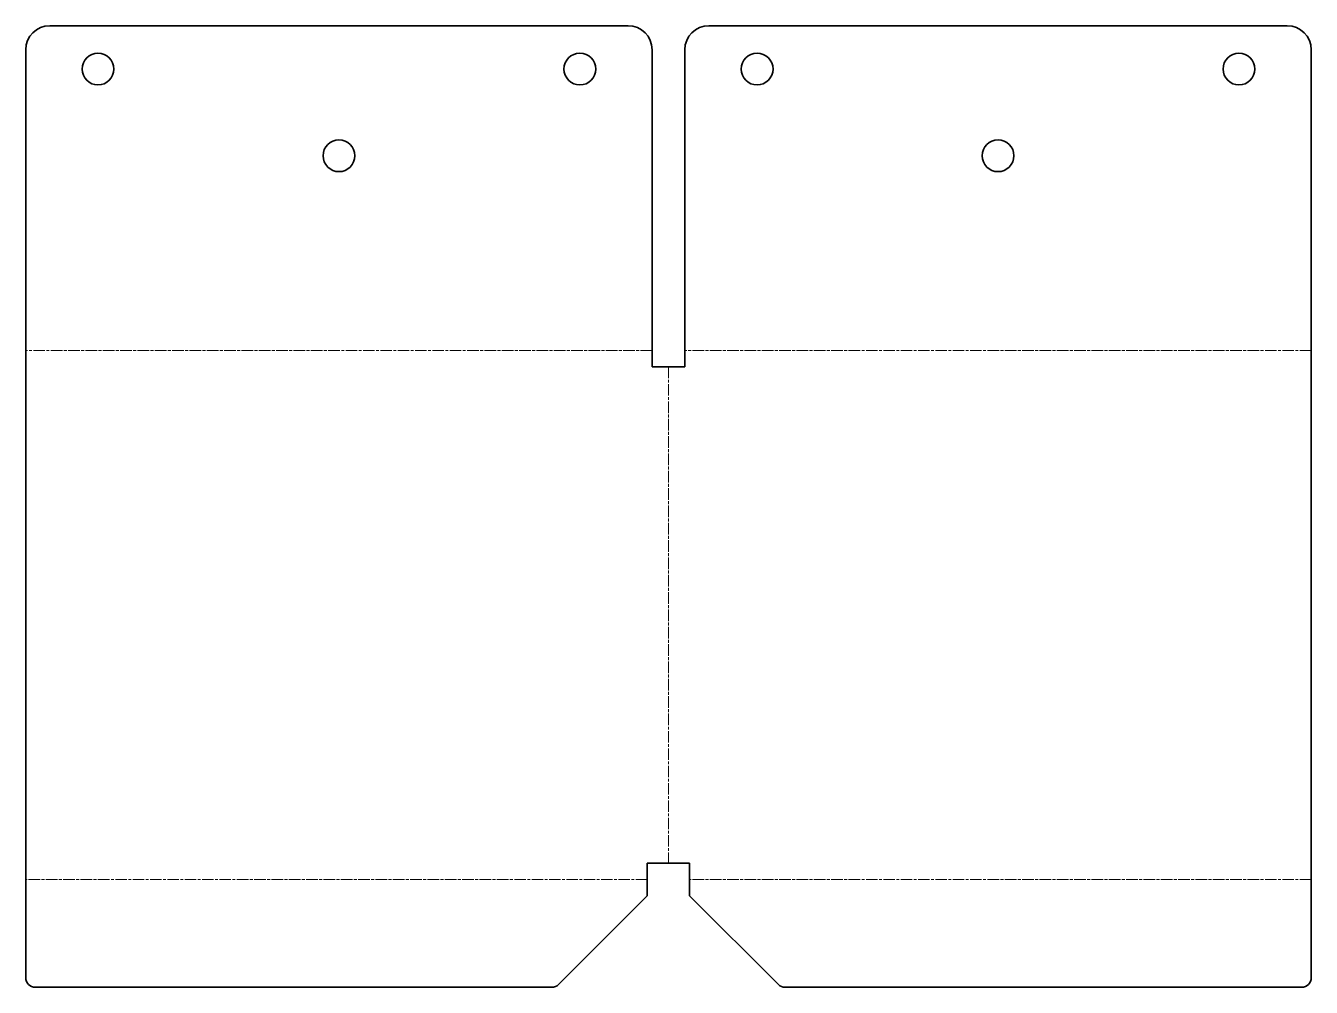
# Model space of a CAD drawing. Header units: millimetres. Extents: x 0 to 267, y 0 to 200.
import ezdxf

# ---------------------------------------------------------------- set-up
doc = ezdxf.new("R2010")
doc.units = ezdxf.units.MM
doc.linetypes.add('Chain', pattern=[13.68, 9.12, -1.14, 2.28, -1.14])
doc.layers.add('SIMUMAK Bend Centerline (ISO)', color=7, linetype='Chain', lineweight=9)
doc.layers.add('SIMUMAK Visible (ISO)', color=7, linetype='Continuous', lineweight=35)

# ---------------------------------------------------------------- blocks, each defined once
blk = doc.blocks.new('SIL-027-CSRU-02_Sheet_SIL-027-CSRU-02 (Desplegada)')
at = {"layer": 'SIMUMAK Bend Centerline (ISO)', "ltscale": 0.263158}
for p, q in [((-3.39, 32.39), (-133.39, 32.39)), ((133.39, 32.39), (3.39, 32.39)), ((0, 29), (0, -74)), ((-4.39, -77.39), (-133.39, -77.39)), ((133.39, -77.39), (4.39, -77.39))]:
    blk.add_line(p, q, dxfattribs=at)
at = {"layer": 'SIMUMAK Visible (ISO)'}
for p, q in [((-8.39, 99.79), (-128.39, 99.79)), ((8.39, 99.79), (128.39, 99.79)), ((-133.39, -97.79), (-133.39, 94.79)), ((-3.39, 29), (-3.39, 94.79)), ((3.39, 29), (3.39, 94.79)), ((133.39, -97.79), (133.39, 94.79)), ((3.39, 29), (-3.39, 29)), ((-4.39, -74), (4.39, -74)), ((-4.39, -80.79), (-4.39, -74)), ((4.39, -74), (4.39, -80.79)), ((-22.81, -99.2), (-4.39, -80.79)), ((4.39, -80.79), (22.81, -99.2)), ((-131.39, -99.79), (-24.22, -99.79)), ((24.22, -99.79), (131.39, -99.79))]:
    blk.add_line(p, q, dxfattribs=at)
for centre in [(-118.39, 90.79), (-18.39, 90.79), (18.39, 90.79), (118.39, 90.79), (-68.39, 72.79), (68.39, 72.79)]:
    blk.add_circle(centre, 3.3, dxfattribs=at)
at = {"layer": 'SIMUMAK Visible (ISO)', "extrusion": (0, 0, -1)}
for centre, radius, start, end in [((128.39, 94.79), 5, 0, 90), ((8.39, 94.79), 5, 90, 180), ((-8.39, 94.79), 5, 360, 90), ((-128.39, 94.79), 5, 90, 180), ((131.39, -97.79), 2, 270, 0), ((-131.39, -97.79), 2, 180, 270), ((24.22, -97.79), 2, 225, 270), ((-24.22, -97.79), 2, 270, 315)]:
    blk.add_arc(centre, radius, start, end, dxfattribs=at)

msp = doc.modelspace()

# ---------------------------------------------------------------- block references
msp.add_blockref('SIL-027-CSRU-02_Sheet_SIL-027-CSRU-02 (Desplegada)', (133.39, 99.79))

doc.saveas('drawing.dxf')
